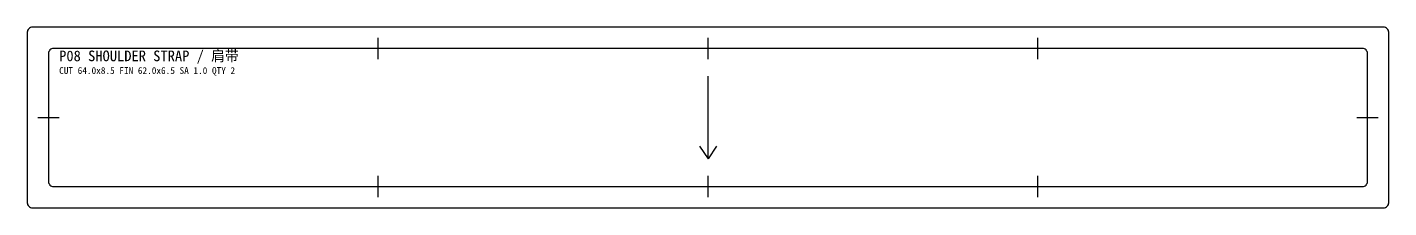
# Model space of a CAD drawing. Header units: millimetres. Extents: x 20 to 11279, y 290 to 7070.
# Drawn here: x 4990 to 5630, y 5190 to 5275 of the extents above; entities that cross this region are included whole.
import ezdxf

# ---------------------------------------------------------------- set-up
doc = ezdxf.new("R2010")
doc.units = ezdxf.units.MM
for name, color, linetype in [('CUT', 1, 'CONTINUOUS'), ('GRAIN', 6, 'CONTINUOUS'), ('NOTCH', 3, 'CONTINUOUS'), ('STITCH', 5, 'CONTINUOUS'), ('TEXT', 7, 'CONTINUOUS')]:
    doc.layers.add(name, color=color, linetype=linetype)

msp = doc.modelspace()

# ---------------------------------------------------------------- linework, layer by layer
at = {"layer": 'CUT'}
msp.add_lwpolyline([(5627.6, 5190), (5628.07, 5190.05), (5628.52, 5190.18), (5628.93, 5190.4), (5629.3, 5190.7), (5629.6, 5191.07), (5629.82, 5191.48), (5629.95, 5191.93), (5630, 5192.4), (5630, 5272.6), (5629.95, 5273.07), (5629.82, 5273.52), (5629.6, 5273.93), (5629.3, 5274.3), (5628.93, 5274.6), (5628.52, 5274.82), (5628.07, 5274.95), (5627.6, 5275), (4992.4, 5275), (4991.93, 5274.95), (4991.48, 5274.82), (4991.07, 5274.6), (4990.7, 5274.3), (4990.4, 5273.93), (4990.18, 5273.52), (4990.05, 5273.07), (4990, 5272.6), (4990, 5192.4), (4990.05, 5191.93), (4990.18, 5191.48), (4990.4, 5191.07), (4990.7, 5190.7), (4991.07, 5190.4), (4991.48, 5190.18), (4991.93, 5190.05), (4992.4, 5190)], close=True, dxfattribs=at)
at = {"layer": 'GRAIN'}
for p, q in [((5310, 5213), (5310, 5252)), ((5306, 5219), (5310, 5213)), ((5314, 5219), (5310, 5213))]:
    msp.add_line(p, q, dxfattribs=at)
at = {"layer": 'NOTCH'}
for p, q in [((5155, 5260), (5155, 5270)), ((5310, 5260), (5310, 5270)), ((5465, 5260), (5465, 5270)), ((4995, 5232.5), (5005, 5232.5)), ((5615, 5232.5), (5625, 5232.5)), ((5155, 5195), (5155, 5205)), ((5310, 5195), (5310, 5205)), ((5465, 5195), (5465, 5205))]:
    msp.add_line(p, q, dxfattribs=at)
at = {"layer": 'STITCH'}
msp.add_lwpolyline([(5617.6, 5200), (5618.07, 5200.05), (5618.52, 5200.18), (5618.93, 5200.4), (5619.3, 5200.7), (5619.6, 5201.07), (5619.82, 5201.48), (5619.95, 5201.93), (5620, 5202.4), (5620, 5262.6), (5619.95, 5263.07), (5619.82, 5263.52), (5619.6, 5263.93), (5619.3, 5264.3), (5618.93, 5264.6), (5618.52, 5264.82), (5618.07, 5264.95), (5617.6, 5265), (5002.4, 5265), (5001.93, 5264.95), (5001.48, 5264.82), (5001.07, 5264.6), (5000.7, 5264.3), (5000.4, 5263.93), (5000.18, 5263.52), (5000.05, 5263.07), (5000, 5262.6), (5000, 5202.4), (5000.05, 5201.93), (5000.18, 5201.48), (5000.4, 5201.07), (5000.7, 5200.7), (5001.07, 5200.4), (5001.48, 5200.18), (5001.93, 5200.05), (5002.4, 5200)], close=True, dxfattribs=at)

# ---------------------------------------------------------------- texts
at = {"layer": 'TEXT'}
for s, height, p in [('P08 SHOULDER STRAP / 肩带', 5, (5005, 5259)), ('CUT 64.0x8.5 FIN 62.0x6.5 SA 1.0 QTY 2', 3.2, (5005, 5253))]:
    msp.add_text(s, height=height, dxfattribs=at).set_placement(p)

doc.saveas('drawing.dxf')
